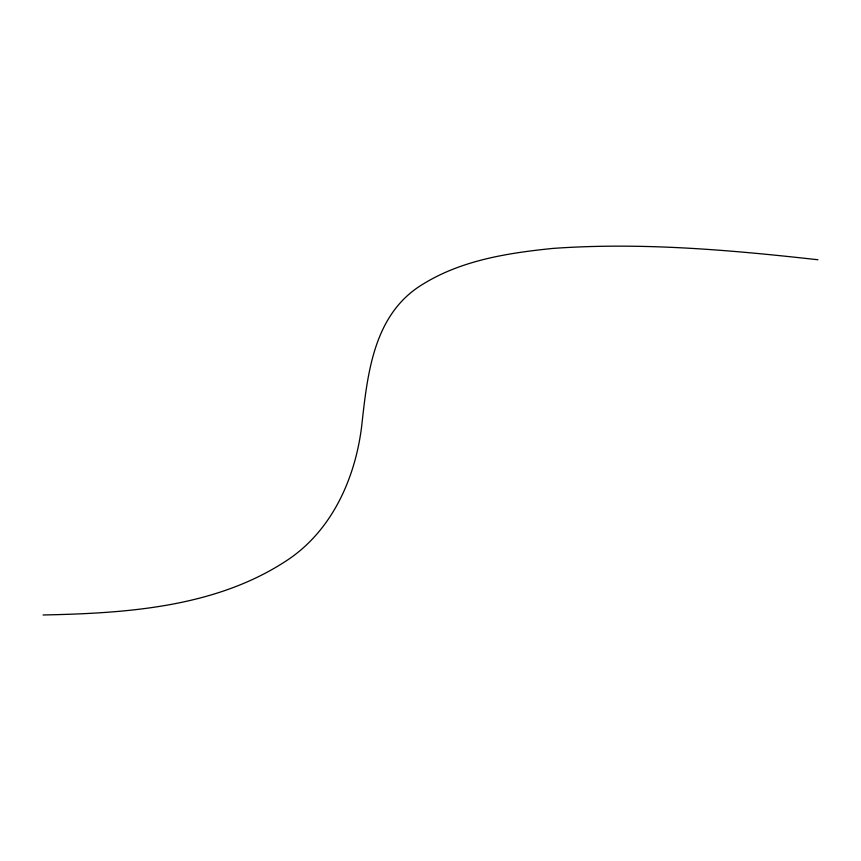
<?xml version="1.0" encoding="UTF-8"?>
<svg xmlns="http://www.w3.org/2000/svg" width="861" height="861" viewBox="0 0 861 861"><rect width="100%" height="100%" fill="white"/><g stroke="black" fill="none" stroke-linecap="round" stroke-linejoin="round"><path stroke-width="1.29" d="M43.05 614.98C127.245 613.226 217.865 607.403 289.673 558.574C332.841 528.622 355.216 477.64 361.598 426.808C367.389 375.181 372.91 315.061 421.858 284.83C460.99 260.237 507.689 253.016 552.87 248.42C641.348 242.113 730.02 249.959 817.95 259.753"/></g></svg>
